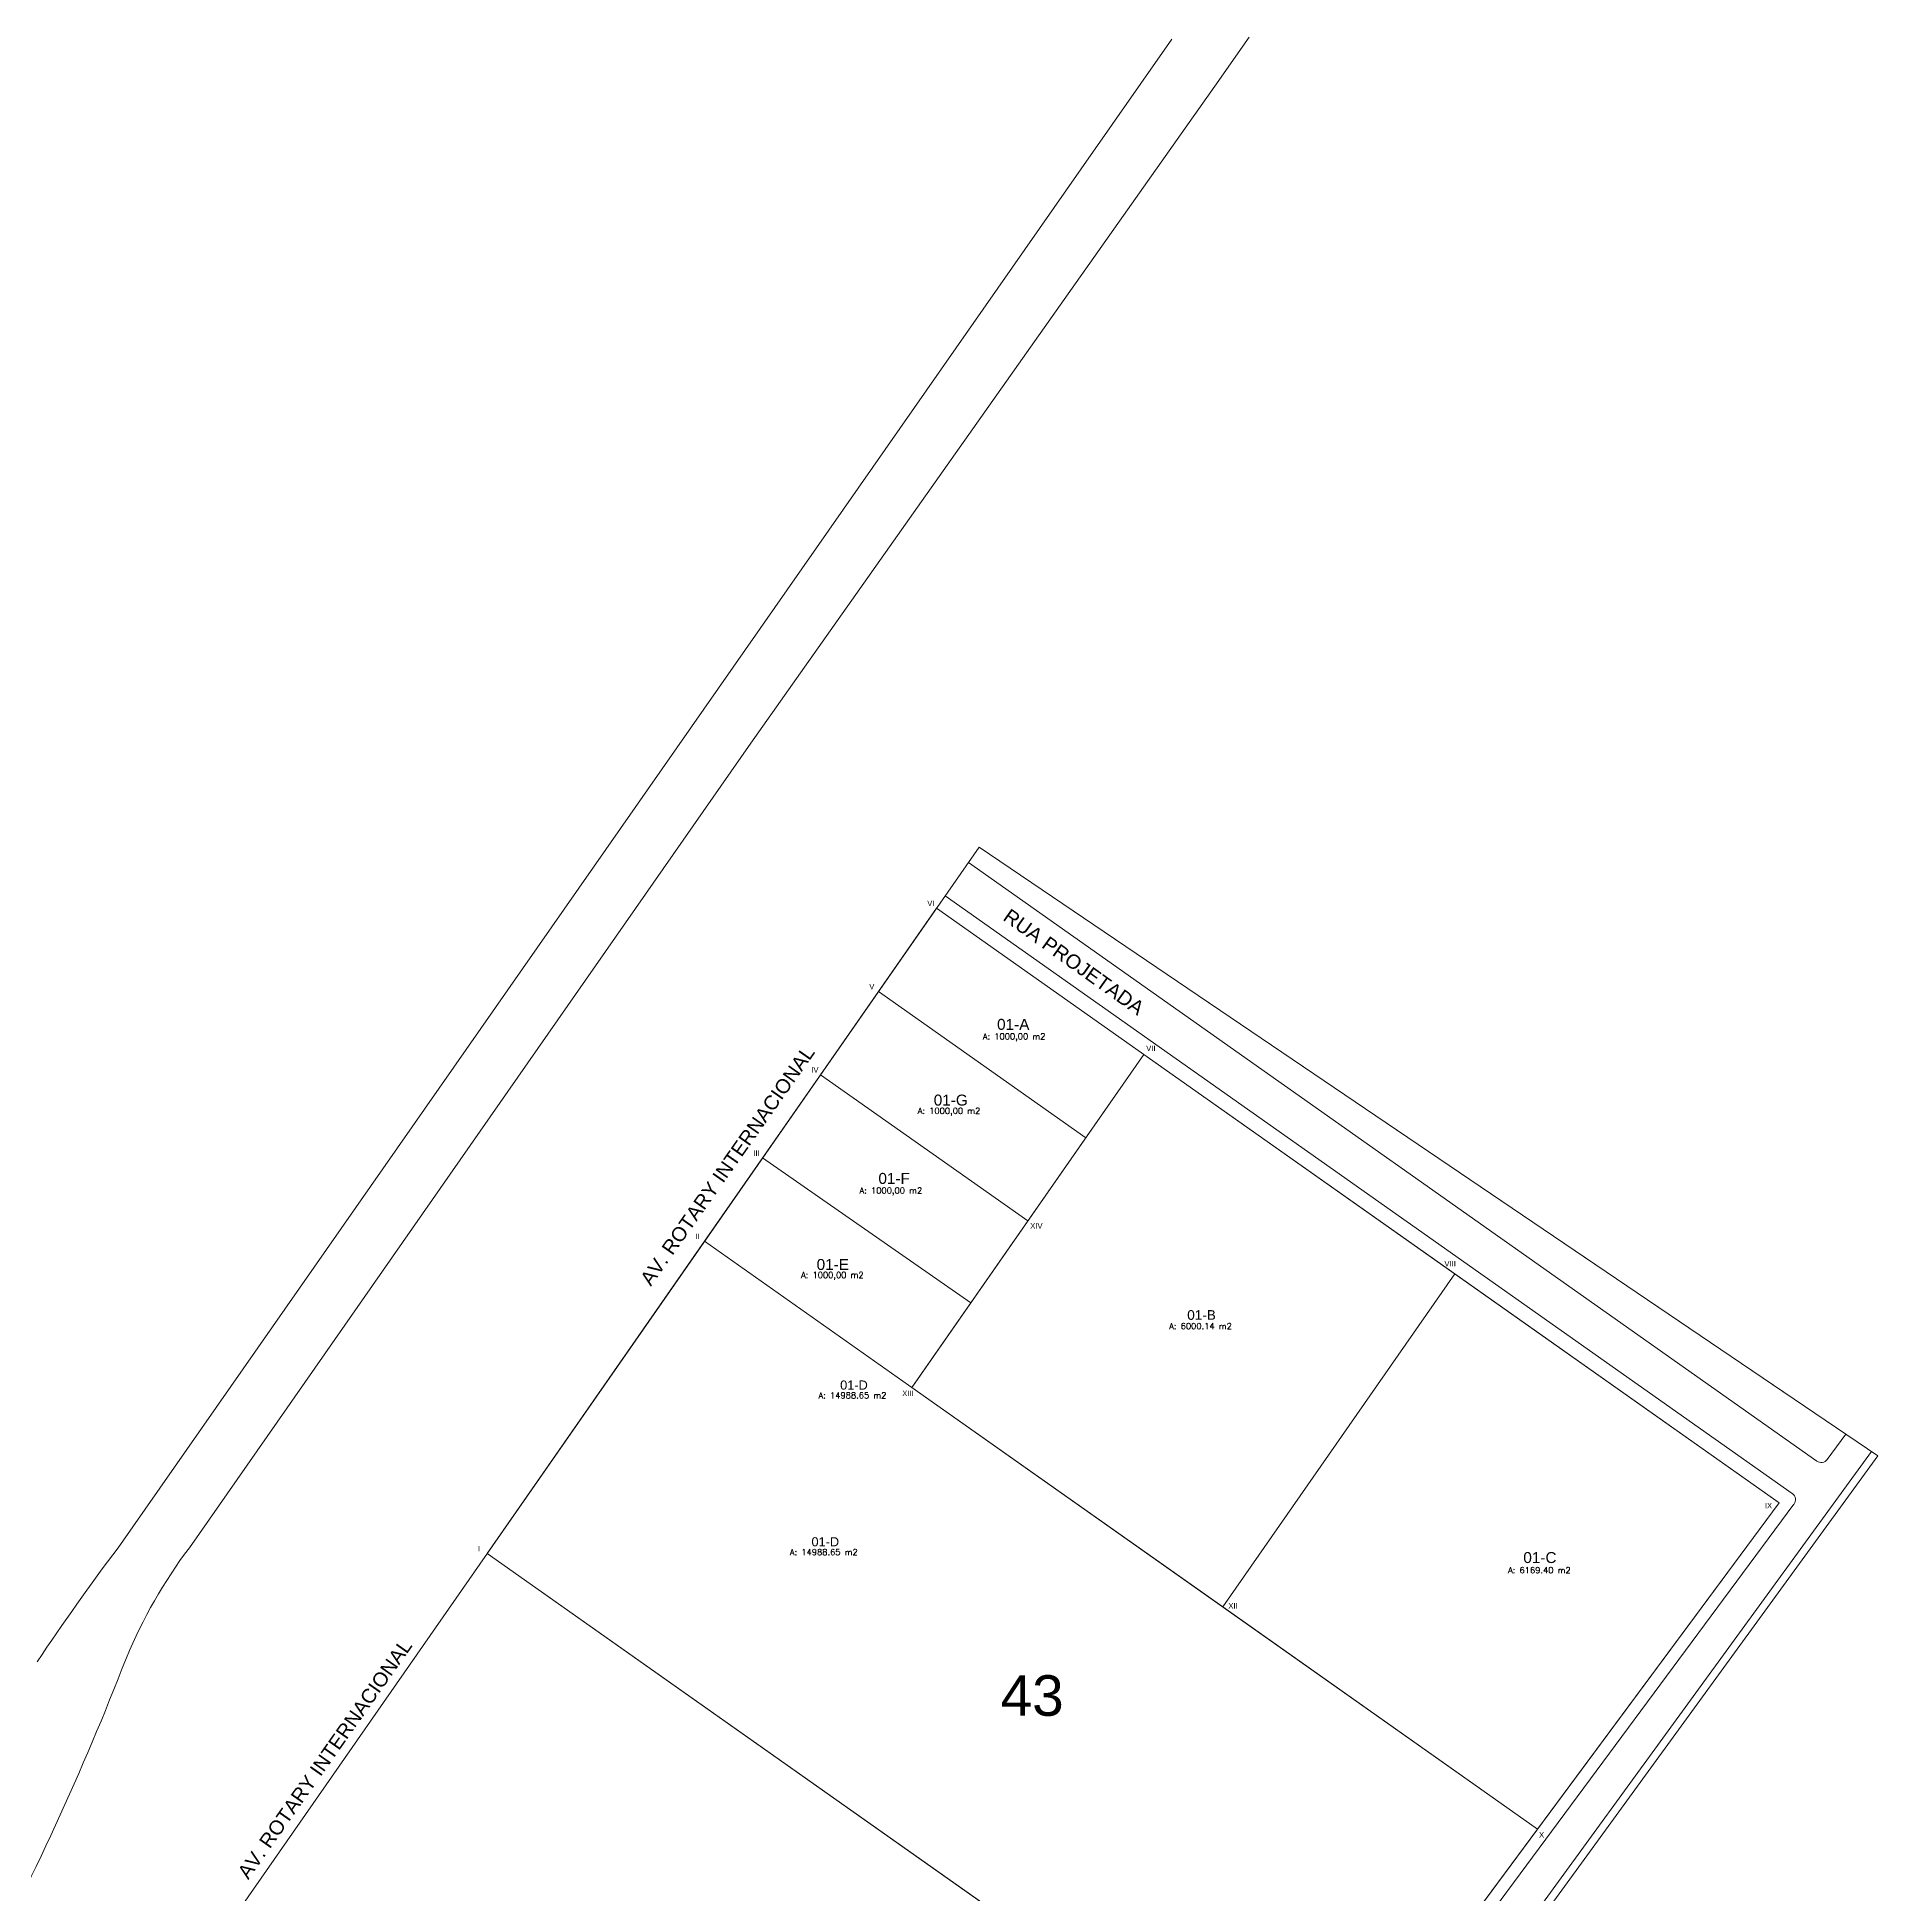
# Model space of a CAD drawing. Header units: metres. Extents: x 3808 to 8215, y 2374 to 6187.
# Drawn here: x 7852.6 to 8215.3, y 5779.7 to 6145.9 of the extents above; entities that cross this region are included whole.
import ezdxf
from ezdxf.enums import TextEntityAlignment as Align

# ---------------------------------------------------------------- set-up
doc = ezdxf.new("R2010")
doc.units = ezdxf.units.M
for name, color, linetype in [('0 - MEIO FIO 2', 251, 'Continuous'), ('ESPECARQ', 7, 'Continuous'), ('Lotes_Existentes', 7, 'Continuous'), ('nlote', 7, 'Continuous'), ('NOME RUA', 7, 'Continuous'), ('n°quadra', 7, 'Continuous'), ('Perimetro_Georreferenciado', 6, 'Continuous'), ('Pontos_Q43_L01', 4, 'Continuous'), ('UNIDADE', 7, 'Continuous')]:
    doc.layers.add(name, color=color, linetype=linetype)
doc.layers.add('Lotes_Boundary', color=7, linetype='Continuous', lineweight=30)
doc.layers.add('MEIO_FIO', color=252, linetype='Continuous', lineweight=0)
doc.layers.get('UNIDADE').off()
doc.styles.add('Arial', font='arial.ttf')
doc.styles.add('REGUA100', font='arial.ttf')
doc.styles.add('REGUA60', font='romans.shx', dxfattribs={"width": 1.4})

# ---------------------------------------------------------------- blocks, each defined once
blk = doc.blocks.new('INDUNI1')
at = {"color": 0, "lineweight": 0, "style": 'REGUA100', "width": 1.4, "flags": 8}
for tag, p in [('NOME1', (0, 0)), ('NOME2', (0, -4.29))]:
    blk.add_attdef(tag, text='', height=2.5, dxfattribs=at).set_placement(p, align=Align.CENTER)
at = {"layer": 'ESPECARQ', "color": 3, "lineweight": 0, "style": 'REGUA60', "width": 1.4}
blk.add_attdef('AREA', text='', height=25, dxfattribs=at).set_placement((0, -7.81), align=Align.CENTER)
at = {"layer": 'ESPECARQ', "lineweight": 0, "style": 'REGUA60', "width": 1.4, "flags": 8}
for tag, p in [('PISO', (0, -10.31)), ('REVPAR', (0, -12.81)), ('PEDIR', (0, -15.31))]:
    blk.add_attdef(tag, text='', height=1.5, dxfattribs=at).set_placement(p, align=Align.CENTER)

msp = doc.modelspace()

# ---------------------------------------------------------------- linework, layer by layer
at = {"layer": '0 - MEIO FIO 2', "lineweight": 5}
for p, q in [((8084.697, 6136.265), (8091.46, 6145.931)), ((8058.317, 6120.002), (8076.211, 6145.521)), ((7993.272, 6006.713), (8084.697, 6136.265)), ((7868.538, 5848.069), (8058.317, 6120.002)), ((7882.599, 5848.113), (7993.272, 6006.713))]:
    msp.add_line(p, q, dxfattribs=at)
for centre, radius, start, end in [((8232.003, 5573.054), 455.785, 142.88719, 146.34595), ((7962.255, 5788.17), 99.691, 143.03766, 157.4329), ((7318.978, 6040.302), 591.257, 331.842434, 338.793706)]:
    msp.add_arc(centre, radius, start, end, dxfattribs=at)
at = {"layer": 'Lotes_Boundary', "lineweight": 5, "ltscale": 100, "flags": 128}
for points in [[(8131.948, 5902.102), (8070.682, 5945.366), (8024.976, 5879.705), (8086.242, 5836.442)], [(7984.132, 5908.548), (7941.283, 5846.991), (8103.634, 5732.346), (8148.279, 5792.634)], [(8195.9, 5856.942), (8131.948, 5902.102), (8086.242, 5836.442), (8148.279, 5792.634)]]:
    msp.add_lwpolyline(points, close=True, dxfattribs=at)
at = {"layer": 'Lotes_Existentes', "lineweight": 5}
for p, q in [((8038.213, 5986.24), (7884.083, 5764.818)), ((8206.967, 5871.887), (8038.213, 5986.24)), ((8029.838, 5974.208), (8195.9, 5856.942)), ((8018.411, 5957.792), (8059.255, 5928.95)), ((8006.985, 5941.378), (8047.829, 5912.535)), ((7995.559, 5924.963), (8036.595, 5896.397)), ((7984.132, 5908.548), (8148.279, 5792.634)), ((8195.9, 5856.942), (8103.634, 5732.346)), ((7941.283, 5846.991), (8103.634, 5732.346))]:
    msp.add_line(p, q, dxfattribs=at)
at = {"layer": 'Lotes_Existentes', "lineweight": 5, "ltscale": 100}
for p, q in [((8006.985, 5941.378), (8029.837, 5974.206)), ((8025.169, 5879.982), (8070.682, 5945.366)), ((7984.132, 5908.548), (8006.985, 5941.378)), ((8086.242, 5836.442), (8131.948, 5902.102))]:
    msp.add_line(p, q, dxfattribs=at)
at = {"layer": 'MEIO_FIO', "lineweight": 5}
for p, q in [((8036.122, 5983.236), (8203.293, 5865.188)), ((8031.552, 5976.67), (8198.475, 5858.796)), ((8209.038, 5870.483), (8205.363, 5865.52)), ((8214.092, 5867.059), (8054.475, 5647.733)), ((8198.815, 5856.678), (8105.643, 5730.858))]:
    msp.add_line(p, q, dxfattribs=at)
for centre, start, end in [((8204.158, 5866.413), 234.77186, 323.47931), ((8197.61, 5857.571), 323.47931, 54.77186)]:
    msp.add_arc(centre, 1.5, start, end, dxfattribs=at)
at = {"layer": 'Perimetro_Georreferenciado', "lineweight": 5}
for p, q in [((7884.083, 5764.818), (8038.213, 5986.24)), ((8038.213, 5986.24), (8215.335, 5866.217)), ((8215.335, 5866.217), (8055.688, 5646.851))]:
    msp.add_line(p, q, dxfattribs=at)

# ---------------------------------------------------------------- block references
at = {"layer": 'UNIDADE', "lineweight": 5}
ref = msp.add_blockref('INDUNI1', (8045.127, 5954.573), dxfattribs=dict(at, xscale=0.8, yscale=0.8, zscale=0.05))
ref.add_attrib('AREA', 'A: 1000,00 m2', dxfattribs={"layer": 'ESPECARQ', "lineweight": 0, "height": 1.2, "style": 'REGUA60'}).set_placement((8045.127, 5948.322), align=Align.CENTER)
ref = msp.add_blockref('INDUNI1', (8032.299, 5939.9), dxfattribs=dict(at, xscale=0.8, yscale=0.8, zscale=0.05))
ref.add_attrib('AREA', 'A: 1000,00 m2', dxfattribs={"layer": 'ESPECARQ', "lineweight": 0, "height": 1.2, "style": 'REGUA60'}).set_placement((8032.299, 5933.649), align=Align.CENTER)
ref = msp.add_blockref('INDUNI1', (8020.842, 5924.189), dxfattribs=dict(at, xscale=0.8, yscale=0.8, zscale=0.05))
ref.add_attrib('AREA', 'A: 1000,00 m2', dxfattribs={"layer": 'ESPECARQ', "lineweight": 0, "height": 1.2, "style": 'REGUA60'}).set_placement((8020.842, 5917.939), align=Align.CENTER)
ref = msp.add_blockref('INDUNI1', (8009.303, 5907.533), dxfattribs=dict(at, xscale=0.8, yscale=0.8, zscale=0.05))
ref.add_attrib('AREA', 'A: 1000,00 m2', dxfattribs={"layer": 'ESPECARQ', "lineweight": 0, "height": 1.2, "style": 'REGUA60'}).set_placement((8009.303, 5901.282), align=Align.CENTER)
at = {"layer": 'UNIDADE', "lineweight": 5, "ltscale": 100}
ref = msp.add_blockref('INDUNI1', (8081.861, 5897.459), dxfattribs=dict(at, xscale=0.8, yscale=0.8, zscale=0.05))
ref.add_attrib('AREA', 'A: 6000.14 m2', dxfattribs={"layer": 'ESPECARQ', "lineweight": 0, "height": 1.2, "style": 'REGUA60'}).set_placement((8081.861, 5891.208), align=Align.CENTER)
ref = msp.add_blockref('INDUNI1', (8013.275, 5883.8), dxfattribs=dict(at, xscale=0.8, yscale=0.8, zscale=0.05))
ref.add_attrib('AREA', 'A: 14988.65 m2', dxfattribs={"layer": 'ESPECARQ', "lineweight": 0, "height": 1.2, "style": 'REGUA60'}).set_placement((8013.275, 5877.549), align=Align.CENTER)
ref = msp.add_blockref('INDUNI1', (8007.623, 5852.9), dxfattribs=dict(at, xscale=0.8, yscale=0.8, zscale=0.05))
ref.add_attrib('AREA', 'A: 14988.65 m2', dxfattribs={"layer": 'ESPECARQ', "lineweight": 0, "height": 1.2, "style": 'REGUA60'}).set_placement((8007.623, 5846.649), align=Align.CENTER)
ref = msp.add_blockref('INDUNI1', (8148.639, 5849.333), dxfattribs=dict(at, xscale=0.8, yscale=0.8, zscale=0.05))
ref.add_attrib('AREA', 'A: 6169.40 m2', dxfattribs={"layer": 'ESPECARQ', "lineweight": 0, "height": 1.2, "style": 'REGUA60'}).set_placement((8148.639, 5843.082), align=Align.CENTER)

# ---------------------------------------------------------------- texts
at = {"layer": 'nlote', "lineweight": 5, "style": 'Arial'}
for s, height, p in [('01-A', 2.16, (8041.772, 5950.218)), ('01-G', 2.16, (8029.292, 5935.288)), ('01-F', 2.16, (8018.389, 5919.844)), ('01-E', 2.16, (8006.214, 5902.876)), ('01-B', 1.9107, (8079.242, 5893.046)), ('01-D', 1.8, (8010.847, 5879.288)), ('01-D', 1.8, (8005.195, 5848.388)), ('01-C', 2.16, (8145.478, 5845.096))]:
    msp.add_text(s, height=height, dxfattribs=at).set_placement(p)
at = {"layer": 'NOME RUA', "linetype": 'Continuous', "lineweight": 5, "style": 'Arial'}
for s, rotation, p in [('RUA PROJETADA', 324.51813, (8042.735, 5971.995)), ('AV. ROTARY INTERNACIONAL', 54.94277, (7973.541, 5899.541)), ('AV. ROTARY INTERNACIONAL', 54.94277, (7894.205, 5782.564))]:
    msp.add_text(s, height=2.8, rotation=rotation, dxfattribs=at).set_placement(p)
at = {"layer": 'n°quadra', "lineweight": 5, "style": 'Arial'}
msp.add_text('43', height=8, rotation=0.02799, dxfattribs=at).set_placement((8042.473, 5814.969))
at = {"layer": 'Pontos_Q43_L01', "lineweight": 5, "style": 'Arial'}
for s, p in [('VI', (8028.014, 5974.621)), ('V', (8016.587, 5958.205)), ('VII', (8071.156, 5946.034)), ('IV', (8005.161, 5941.791)), ('III', (7993.735, 5925.376)), ('XIV', (8048.302, 5911.028)), ('II', (7982.309, 5908.96)), ('VIII', (8129.923, 5903.564)), ('XIII', (8023.082, 5878.021)), ('IX', (8193.075, 5855.876)), ('I', (7939.46, 5847.404)), ('XII', (8087.345, 5836.121)), ('X', (8148.572, 5790.968))]:
    msp.add_text(s, height=1.08, dxfattribs=at).set_placement(p)

doc.saveas('drawing.dxf')
